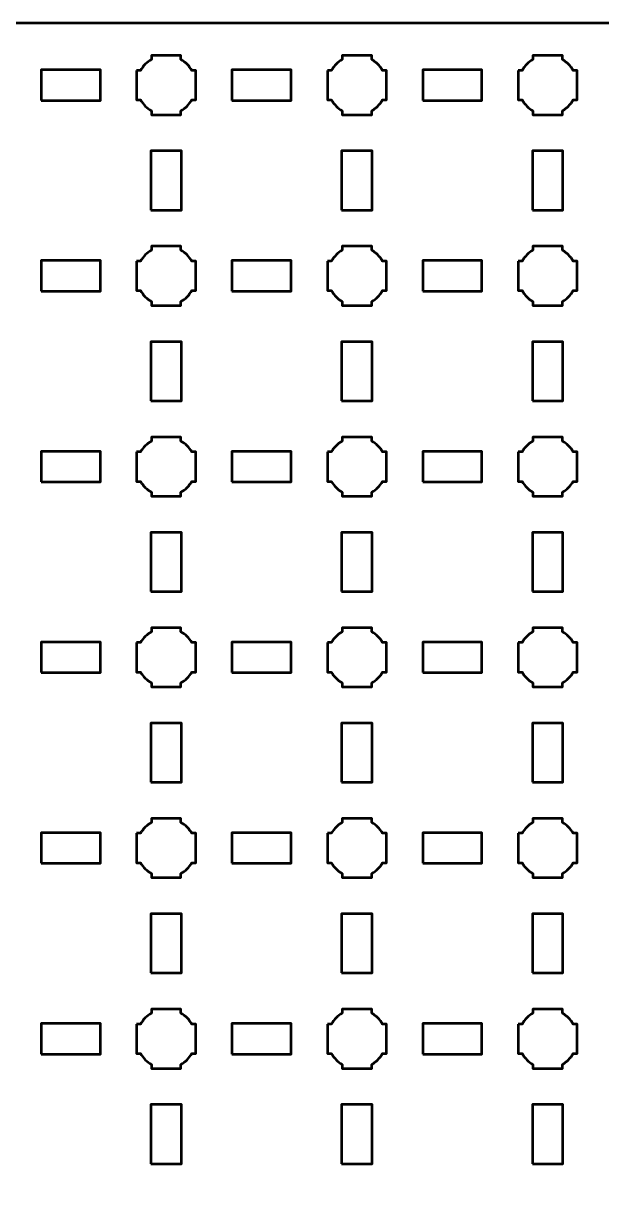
# Model space of a CAD drawing. Header units: centimetres. Extents: x -35.1 to 14.2, y -39.5 to 9.8.
# Drawn here: x 2 to 8.07, y -2.35 to 9.8 of the extents above; entities that cross this region are included whole.
import ezdxf

# ---------------------------------------------------------------- set-up
doc = ezdxf.new("R2010")
doc.units = ezdxf.units.CM
doc.header["$MEASUREMENT"] = 0
doc.layers.add('Layer 1', color=7, linetype='Continuous')

msp = doc.modelspace()

# ---------------------------------------------------------------- linework, layer by layer
at = {"layer": 'Layer 1', "color": 250, "lineweight": 53}
for points in [[(2.19, 8.99), (2.81, 8.99), (2.81, 9.31), (2.19, 9.31), (2.19, 8.99)], [(4.19, 8.99), (4.81, 8.99), (4.81, 9.31), (4.19, 9.31), (4.19, 8.99)], [(6.19, 8.99), (6.81, 8.99), (6.81, 9.31), (6.19, 9.31), (6.19, 8.99)], [(3.34, 7.84), (3.66, 7.84), (3.66, 8.46), (3.34, 8.46), (3.34, 7.84)], [(5.34, 7.84), (5.66, 7.84), (5.66, 8.46), (5.34, 8.46), (5.34, 7.84)], [(7.34, 7.84), (7.66, 7.84), (7.66, 8.46), (7.34, 8.46), (7.34, 7.84)], [(2.19, 6.99), (2.81, 6.99), (2.81, 7.31), (2.19, 7.31), (2.19, 6.99)], [(4.19, 6.99), (4.81, 6.99), (4.81, 7.31), (4.19, 7.31), (4.19, 6.99)], [(6.19, 6.99), (6.81, 6.99), (6.81, 7.31), (6.19, 7.31), (6.19, 6.99)], [(3.34, 5.84), (3.66, 5.84), (3.66, 6.46), (3.34, 6.46), (3.34, 5.84)], [(5.34, 5.84), (5.66, 5.84), (5.66, 6.46), (5.34, 6.46), (5.34, 5.84)], [(7.34, 5.84), (7.66, 5.84), (7.66, 6.46), (7.34, 6.46), (7.34, 5.84)], [(2.19, 4.99), (2.81, 4.99), (2.81, 5.31), (2.19, 5.31), (2.19, 4.99)], [(4.19, 4.99), (4.81, 4.99), (4.81, 5.31), (4.19, 5.31), (4.19, 4.99)], [(6.19, 4.99), (6.81, 4.99), (6.81, 5.31), (6.19, 5.31), (6.19, 4.99)], [(3.34, 3.84), (3.66, 3.84), (3.66, 4.46), (3.34, 4.46), (3.34, 3.84)], [(5.34, 3.84), (5.66, 3.84), (5.66, 4.46), (5.34, 4.46), (5.34, 3.84)], [(7.34, 3.84), (7.66, 3.84), (7.66, 4.46), (7.34, 4.46), (7.34, 3.84)], [(2.19, 2.99), (2.81, 2.99), (2.81, 3.31), (2.19, 3.31), (2.19, 2.99)], [(4.19, 2.99), (4.81, 2.99), (4.81, 3.31), (4.19, 3.31), (4.19, 2.99)], [(6.19, 2.99), (6.81, 2.99), (6.81, 3.31), (6.19, 3.31), (6.19, 2.99)], [(3.34, 1.84), (3.66, 1.84), (3.66, 2.46), (3.34, 2.46), (3.34, 1.84)], [(5.34, 1.84), (5.66, 1.84), (5.66, 2.46), (5.34, 2.46), (5.34, 1.84)], [(7.34, 1.84), (7.66, 1.84), (7.66, 2.46), (7.34, 2.46), (7.34, 1.84)], [(2.19, 0.99), (2.81, 0.99), (2.81, 1.31), (2.19, 1.31), (2.19, 0.99)], [(4.19, 0.99), (4.81, 0.99), (4.81, 1.31), (4.19, 1.31), (4.19, 0.99)], [(6.19, 0.99), (6.81, 0.99), (6.81, 1.31), (6.19, 1.31), (6.19, 0.99)], [(3.34, -0.16), (3.66, -0.16), (3.66, 0.46), (3.34, 0.46), (3.34, -0.16)], [(5.34, -0.16), (5.66, -0.16), (5.66, 0.46), (5.34, 0.46), (5.34, -0.16)], [(7.34, -0.16), (7.66, -0.16), (7.66, 0.46), (7.34, 0.46), (7.34, -0.16)], [(2.19, -1.01), (2.81, -1.01), (2.81, -0.69), (2.19, -0.69), (2.19, -1.01)], [(4.19, -1.01), (4.81, -1.01), (4.81, -0.69), (4.19, -0.69), (4.19, -1.01)], [(6.19, -1.01), (6.81, -1.01), (6.81, -0.69), (6.19, -0.69), (6.19, -1.01)], [(3.34, -2.16), (3.66, -2.16), (3.66, -1.54), (3.34, -1.54), (3.34, -2.16)], [(5.34, -2.16), (5.66, -2.16), (5.66, -1.54), (5.34, -1.54), (5.34, -2.16)], [(7.34, -2.16), (7.66, -2.16), (7.66, -1.54), (7.34, -1.54), (7.34, -2.16)]]:
    msp.add_lwpolyline(points, close=True, dxfattribs=at)
msp.add_open_spline([(-35.15, -39), (-35.15, -39), (-35.15, 9.3), (-35.15, 9.3), (-35.15, 9.3), (-35.15, 9.57609), (-34.92609, 9.8), (-34.65, 9.8), (-34.65, 9.8), (-34.65, 9.8), (13.65, 9.8), (13.65, 9.8), (13.65, 9.8), (13.92609, 9.8), (14.15, 9.57609), (14.15, 9.3), (14.15, 9.3), (14.15, 9.3), (14.15, -39), (14.15, -39), (14.15, -39), (14.15, -39.27609), (13.92609, -39.5), (13.65, -39.5), (13.65, -39.5), (13.65, -39.5), (-34.65, -39.5), (-34.65, -39.5), (-34.65, -39.5), (-34.92609, -39.5), (-35.15, -39.27609), (-35.15, -39)], degree=3, knots=[0, 0, 0, 0, 0.125, 0.125, 0.125, 0.125, 0.25, 0.25, 0.25, 0.25, 0.375, 0.375, 0.375, 0.375, 0.5, 0.5, 0.5, 0.5, 0.625, 0.625, 0.625, 0.625, 0.75, 0.75, 0.75, 0.75, 0.875, 0.875, 0.875, 0.875, 1, 1, 1, 1], dxfattribs=at)
at = {"layer": 'Layer 1', "lineweight": 53}
for points in [[(3.19, 9.305), (3.19, 9.305), (3.23149, 9.305), (3.23149, 9.305), (3.23149, 9.305), (3.25872, 9.35205), (3.29795, 9.39128), (3.345, 9.41851), (3.345, 9.41851), (3.345, 9.41851), (3.345, 9.46), (3.345, 9.46), (3.345, 9.46), (3.345, 9.46), (3.5, 9.46), (3.5, 9.46), (3.5, 9.46), (3.5, 9.46), (3.655, 9.46), (3.655, 9.46), (3.655, 9.46), (3.655, 9.46), (3.655, 9.41851), (3.655, 9.41851), (3.655, 9.41851), (3.70205, 9.39128), (3.74128, 9.35205), (3.76851, 9.305), (3.76851, 9.305), (3.76851, 9.305), (3.81, 9.305), (3.81, 9.305), (3.81, 9.305), (3.81, 9.305), (3.81, 9.15), (3.81, 9.15), (3.81, 9.15), (3.81, 9.15), (3.81, 8.995), (3.81, 8.995), (3.81, 8.995), (3.81, 8.995), (3.76851, 8.995), (3.76851, 8.995), (3.76851, 8.995), (3.74128, 8.94795), (3.70205, 8.90872), (3.655, 8.88149), (3.655, 8.88149), (3.655, 8.88149), (3.655, 8.84), (3.655, 8.84), (3.655, 8.84), (3.655, 8.84), (3.5, 8.84), (3.5, 8.84), (3.5, 8.84), (3.5, 8.84), (3.345, 8.84), (3.345, 8.84), (3.345, 8.84), (3.345, 8.84), (3.345, 8.88149), (3.345, 8.88149), (3.345, 8.88149), (3.29795, 8.90872), (3.25872, 8.94795), (3.23149, 8.995), (3.23149, 8.995), (3.23149, 8.995), (3.19, 8.995), (3.19, 8.995), (3.19, 8.995), (3.19, 8.995), (3.19, 9.15), (3.19, 9.15), (3.19, 9.15), (3.19, 9.15), (3.19, 9.305), (3.19, 9.305)], [(5.19, 9.305), (5.19, 9.305), (5.23149, 9.305), (5.23149, 9.305), (5.23149, 9.305), (5.25872, 9.35205), (5.29795, 9.39128), (5.345, 9.41851), (5.345, 9.41851), (5.345, 9.41851), (5.345, 9.46), (5.345, 9.46), (5.345, 9.46), (5.345, 9.46), (5.5, 9.46), (5.5, 9.46), (5.5, 9.46), (5.5, 9.46), (5.655, 9.46), (5.655, 9.46), (5.655, 9.46), (5.655, 9.46), (5.655, 9.41851), (5.655, 9.41851), (5.655, 9.41851), (5.70205, 9.39128), (5.74128, 9.35205), (5.76851, 9.305), (5.76851, 9.305), (5.76851, 9.305), (5.81, 9.305), (5.81, 9.305), (5.81, 9.305), (5.81, 9.305), (5.81, 9.15), (5.81, 9.15), (5.81, 9.15), (5.81, 9.15), (5.81, 8.995), (5.81, 8.995), (5.81, 8.995), (5.81, 8.995), (5.76851, 8.995), (5.76851, 8.995), (5.76851, 8.995), (5.74128, 8.94795), (5.70205, 8.90872), (5.655, 8.88149), (5.655, 8.88149), (5.655, 8.88149), (5.655, 8.84), (5.655, 8.84), (5.655, 8.84), (5.655, 8.84), (5.5, 8.84), (5.5, 8.84), (5.5, 8.84), (5.5, 8.84), (5.345, 8.84), (5.345, 8.84), (5.345, 8.84), (5.345, 8.84), (5.345, 8.88149), (5.345, 8.88149), (5.345, 8.88149), (5.29795, 8.90872), (5.25872, 8.94795), (5.23149, 8.995), (5.23149, 8.995), (5.23149, 8.995), (5.19, 8.995), (5.19, 8.995), (5.19, 8.995), (5.19, 8.995), (5.19, 9.15), (5.19, 9.15), (5.19, 9.15), (5.19, 9.15), (5.19, 9.305), (5.19, 9.305)], [(7.19, 9.305), (7.19, 9.305), (7.23149, 9.305), (7.23149, 9.305), (7.23149, 9.305), (7.25872, 9.35205), (7.29795, 9.39128), (7.345, 9.41851), (7.345, 9.41851), (7.345, 9.41851), (7.345, 9.46), (7.345, 9.46), (7.345, 9.46), (7.345, 9.46), (7.5, 9.46), (7.5, 9.46), (7.5, 9.46), (7.5, 9.46), (7.655, 9.46), (7.655, 9.46), (7.655, 9.46), (7.655, 9.46), (7.655, 9.41851), (7.655, 9.41851), (7.655, 9.41851), (7.70205, 9.39128), (7.74128, 9.35205), (7.76851, 9.305), (7.76851, 9.305), (7.76851, 9.305), (7.81, 9.305), (7.81, 9.305), (7.81, 9.305), (7.81, 9.305), (7.81, 9.15), (7.81, 9.15), (7.81, 9.15), (7.81, 9.15), (7.81, 8.995), (7.81, 8.995), (7.81, 8.995), (7.81, 8.995), (7.76851, 8.995), (7.76851, 8.995), (7.76851, 8.995), (7.74128, 8.94795), (7.70205, 8.90872), (7.655, 8.88149), (7.655, 8.88149), (7.655, 8.88149), (7.655, 8.84), (7.655, 8.84), (7.655, 8.84), (7.655, 8.84), (7.5, 8.84), (7.5, 8.84), (7.5, 8.84), (7.5, 8.84), (7.345, 8.84), (7.345, 8.84), (7.345, 8.84), (7.345, 8.84), (7.345, 8.88149), (7.345, 8.88149), (7.345, 8.88149), (7.29795, 8.90872), (7.25872, 8.94795), (7.23149, 8.995), (7.23149, 8.995), (7.23149, 8.995), (7.19, 8.995), (7.19, 8.995), (7.19, 8.995), (7.19, 8.995), (7.19, 9.15), (7.19, 9.15), (7.19, 9.15), (7.19, 9.15), (7.19, 9.305), (7.19, 9.305)], [(3.19, 7.305), (3.19, 7.305), (3.23149, 7.305), (3.23149, 7.305), (3.23149, 7.305), (3.25872, 7.35205), (3.29795, 7.39128), (3.345, 7.41851), (3.345, 7.41851), (3.345, 7.41851), (3.345, 7.46), (3.345, 7.46), (3.345, 7.46), (3.345, 7.46), (3.5, 7.46), (3.5, 7.46), (3.5, 7.46), (3.5, 7.46), (3.655, 7.46), (3.655, 7.46), (3.655, 7.46), (3.655, 7.46), (3.655, 7.41851), (3.655, 7.41851), (3.655, 7.41851), (3.70205, 7.39128), (3.74128, 7.35205), (3.76851, 7.305), (3.76851, 7.305), (3.76851, 7.305), (3.81, 7.305), (3.81, 7.305), (3.81, 7.305), (3.81, 7.305), (3.81, 7.15), (3.81, 7.15), (3.81, 7.15), (3.81, 7.15), (3.81, 6.995), (3.81, 6.995), (3.81, 6.995), (3.81, 6.995), (3.76851, 6.995), (3.76851, 6.995), (3.76851, 6.995), (3.74128, 6.94795), (3.70205, 6.90872), (3.655, 6.88149), (3.655, 6.88149), (3.655, 6.88149), (3.655, 6.84), (3.655, 6.84), (3.655, 6.84), (3.655, 6.84), (3.5, 6.84), (3.5, 6.84), (3.5, 6.84), (3.5, 6.84), (3.345, 6.84), (3.345, 6.84), (3.345, 6.84), (3.345, 6.84), (3.345, 6.88149), (3.345, 6.88149), (3.345, 6.88149), (3.29795, 6.90872), (3.25872, 6.94795), (3.23149, 6.995), (3.23149, 6.995), (3.23149, 6.995), (3.19, 6.995), (3.19, 6.995), (3.19, 6.995), (3.19, 6.995), (3.19, 7.15), (3.19, 7.15), (3.19, 7.15), (3.19, 7.15), (3.19, 7.305), (3.19, 7.305)], [(5.19, 7.305), (5.19, 7.305), (5.23149, 7.305), (5.23149, 7.305), (5.23149, 7.305), (5.25872, 7.35205), (5.29795, 7.39128), (5.345, 7.41851), (5.345, 7.41851), (5.345, 7.41851), (5.345, 7.46), (5.345, 7.46), (5.345, 7.46), (5.345, 7.46), (5.5, 7.46), (5.5, 7.46), (5.5, 7.46), (5.5, 7.46), (5.655, 7.46), (5.655, 7.46), (5.655, 7.46), (5.655, 7.46), (5.655, 7.41851), (5.655, 7.41851), (5.655, 7.41851), (5.70205, 7.39128), (5.74128, 7.35205), (5.76851, 7.305), (5.76851, 7.305), (5.76851, 7.305), (5.81, 7.305), (5.81, 7.305), (5.81, 7.305), (5.81, 7.305), (5.81, 7.15), (5.81, 7.15), (5.81, 7.15), (5.81, 7.15), (5.81, 6.995), (5.81, 6.995), (5.81, 6.995), (5.81, 6.995), (5.76851, 6.995), (5.76851, 6.995), (5.76851, 6.995), (5.74128, 6.94795), (5.70205, 6.90872), (5.655, 6.88149), (5.655, 6.88149), (5.655, 6.88149), (5.655, 6.84), (5.655, 6.84), (5.655, 6.84), (5.655, 6.84), (5.5, 6.84), (5.5, 6.84), (5.5, 6.84), (5.5, 6.84), (5.345, 6.84), (5.345, 6.84), (5.345, 6.84), (5.345, 6.84), (5.345, 6.88149), (5.345, 6.88149), (5.345, 6.88149), (5.29795, 6.90872), (5.25872, 6.94795), (5.23149, 6.995), (5.23149, 6.995), (5.23149, 6.995), (5.19, 6.995), (5.19, 6.995), (5.19, 6.995), (5.19, 6.995), (5.19, 7.15), (5.19, 7.15), (5.19, 7.15), (5.19, 7.15), (5.19, 7.305), (5.19, 7.305)], [(7.19, 7.305), (7.19, 7.305), (7.23149, 7.305), (7.23149, 7.305), (7.23149, 7.305), (7.25872, 7.35205), (7.29795, 7.39128), (7.345, 7.41851), (7.345, 7.41851), (7.345, 7.41851), (7.345, 7.46), (7.345, 7.46), (7.345, 7.46), (7.345, 7.46), (7.5, 7.46), (7.5, 7.46), (7.5, 7.46), (7.5, 7.46), (7.655, 7.46), (7.655, 7.46), (7.655, 7.46), (7.655, 7.46), (7.655, 7.41851), (7.655, 7.41851), (7.655, 7.41851), (7.70205, 7.39128), (7.74128, 7.35205), (7.76851, 7.305), (7.76851, 7.305), (7.76851, 7.305), (7.81, 7.305), (7.81, 7.305), (7.81, 7.305), (7.81, 7.305), (7.81, 7.15), (7.81, 7.15), (7.81, 7.15), (7.81, 7.15), (7.81, 6.995), (7.81, 6.995), (7.81, 6.995), (7.81, 6.995), (7.76851, 6.995), (7.76851, 6.995), (7.76851, 6.995), (7.74128, 6.94795), (7.70205, 6.90872), (7.655, 6.88149), (7.655, 6.88149), (7.655, 6.88149), (7.655, 6.84), (7.655, 6.84), (7.655, 6.84), (7.655, 6.84), (7.5, 6.84), (7.5, 6.84), (7.5, 6.84), (7.5, 6.84), (7.345, 6.84), (7.345, 6.84), (7.345, 6.84), (7.345, 6.84), (7.345, 6.88149), (7.345, 6.88149), (7.345, 6.88149), (7.29795, 6.90872), (7.25872, 6.94795), (7.23149, 6.995), (7.23149, 6.995), (7.23149, 6.995), (7.19, 6.995), (7.19, 6.995), (7.19, 6.995), (7.19, 6.995), (7.19, 7.15), (7.19, 7.15), (7.19, 7.15), (7.19, 7.15), (7.19, 7.305), (7.19, 7.305)], [(3.19, 5.305), (3.19, 5.305), (3.23149, 5.305), (3.23149, 5.305), (3.23149, 5.305), (3.25872, 5.35205), (3.29795, 5.39128), (3.345, 5.41851), (3.345, 5.41851), (3.345, 5.41851), (3.345, 5.46), (3.345, 5.46), (3.345, 5.46), (3.345, 5.46), (3.5, 5.46), (3.5, 5.46), (3.5, 5.46), (3.5, 5.46), (3.655, 5.46), (3.655, 5.46), (3.655, 5.46), (3.655, 5.46), (3.655, 5.41851), (3.655, 5.41851), (3.655, 5.41851), (3.70205, 5.39128), (3.74128, 5.35205), (3.76851, 5.305), (3.76851, 5.305), (3.76851, 5.305), (3.81, 5.305), (3.81, 5.305), (3.81, 5.305), (3.81, 5.305), (3.81, 5.15), (3.81, 5.15), (3.81, 5.15), (3.81, 5.15), (3.81, 4.995), (3.81, 4.995), (3.81, 4.995), (3.81, 4.995), (3.76851, 4.995), (3.76851, 4.995), (3.76851, 4.995), (3.74128, 4.94795), (3.70205, 4.90872), (3.655, 4.88149), (3.655, 4.88149), (3.655, 4.88149), (3.655, 4.84), (3.655, 4.84), (3.655, 4.84), (3.655, 4.84), (3.5, 4.84), (3.5, 4.84), (3.5, 4.84), (3.5, 4.84), (3.345, 4.84), (3.345, 4.84), (3.345, 4.84), (3.345, 4.84), (3.345, 4.88149), (3.345, 4.88149), (3.345, 4.88149), (3.29795, 4.90872), (3.25872, 4.94795), (3.23149, 4.995), (3.23149, 4.995), (3.23149, 4.995), (3.19, 4.995), (3.19, 4.995), (3.19, 4.995), (3.19, 4.995), (3.19, 5.15), (3.19, 5.15), (3.19, 5.15), (3.19, 5.15), (3.19, 5.305), (3.19, 5.305)], [(5.19, 5.305), (5.19, 5.305), (5.23149, 5.305), (5.23149, 5.305), (5.23149, 5.305), (5.25872, 5.35205), (5.29795, 5.39128), (5.345, 5.41851), (5.345, 5.41851), (5.345, 5.41851), (5.345, 5.46), (5.345, 5.46), (5.345, 5.46), (5.345, 5.46), (5.5, 5.46), (5.5, 5.46), (5.5, 5.46), (5.5, 5.46), (5.655, 5.46), (5.655, 5.46), (5.655, 5.46), (5.655, 5.46), (5.655, 5.41851), (5.655, 5.41851), (5.655, 5.41851), (5.70205, 5.39128), (5.74128, 5.35205), (5.76851, 5.305), (5.76851, 5.305), (5.76851, 5.305), (5.81, 5.305), (5.81, 5.305), (5.81, 5.305), (5.81, 5.305), (5.81, 5.15), (5.81, 5.15), (5.81, 5.15), (5.81, 5.15), (5.81, 4.995), (5.81, 4.995), (5.81, 4.995), (5.81, 4.995), (5.76851, 4.995), (5.76851, 4.995), (5.76851, 4.995), (5.74128, 4.94795), (5.70205, 4.90872), (5.655, 4.88149), (5.655, 4.88149), (5.655, 4.88149), (5.655, 4.84), (5.655, 4.84), (5.655, 4.84), (5.655, 4.84), (5.5, 4.84), (5.5, 4.84), (5.5, 4.84), (5.5, 4.84), (5.345, 4.84), (5.345, 4.84), (5.345, 4.84), (5.345, 4.84), (5.345, 4.88149), (5.345, 4.88149), (5.345, 4.88149), (5.29795, 4.90872), (5.25872, 4.94795), (5.23149, 4.995), (5.23149, 4.995), (5.23149, 4.995), (5.19, 4.995), (5.19, 4.995), (5.19, 4.995), (5.19, 4.995), (5.19, 5.15), (5.19, 5.15), (5.19, 5.15), (5.19, 5.15), (5.19, 5.305), (5.19, 5.305)], [(7.19, 5.305), (7.19, 5.305), (7.23149, 5.305), (7.23149, 5.305), (7.23149, 5.305), (7.25872, 5.35205), (7.29795, 5.39128), (7.345, 5.41851), (7.345, 5.41851), (7.345, 5.41851), (7.345, 5.46), (7.345, 5.46), (7.345, 5.46), (7.345, 5.46), (7.5, 5.46), (7.5, 5.46), (7.5, 5.46), (7.5, 5.46), (7.655, 5.46), (7.655, 5.46), (7.655, 5.46), (7.655, 5.46), (7.655, 5.41851), (7.655, 5.41851), (7.655, 5.41851), (7.70205, 5.39128), (7.74128, 5.35205), (7.76851, 5.305), (7.76851, 5.305), (7.76851, 5.305), (7.81, 5.305), (7.81, 5.305), (7.81, 5.305), (7.81, 5.305), (7.81, 5.15), (7.81, 5.15), (7.81, 5.15), (7.81, 5.15), (7.81, 4.995), (7.81, 4.995), (7.81, 4.995), (7.81, 4.995), (7.76851, 4.995), (7.76851, 4.995), (7.76851, 4.995), (7.74128, 4.94795), (7.70205, 4.90872), (7.655, 4.88149), (7.655, 4.88149), (7.655, 4.88149), (7.655, 4.84), (7.655, 4.84), (7.655, 4.84), (7.655, 4.84), (7.5, 4.84), (7.5, 4.84), (7.5, 4.84), (7.5, 4.84), (7.345, 4.84), (7.345, 4.84), (7.345, 4.84), (7.345, 4.84), (7.345, 4.88149), (7.345, 4.88149), (7.345, 4.88149), (7.29795, 4.90872), (7.25872, 4.94795), (7.23149, 4.995), (7.23149, 4.995), (7.23149, 4.995), (7.19, 4.995), (7.19, 4.995), (7.19, 4.995), (7.19, 4.995), (7.19, 5.15), (7.19, 5.15), (7.19, 5.15), (7.19, 5.15), (7.19, 5.305), (7.19, 5.305)], [(3.19, 3.305), (3.19, 3.305), (3.23149, 3.305), (3.23149, 3.305), (3.23149, 3.305), (3.25872, 3.35205), (3.29795, 3.39128), (3.345, 3.41851), (3.345, 3.41851), (3.345, 3.41851), (3.345, 3.46), (3.345, 3.46), (3.345, 3.46), (3.345, 3.46), (3.5, 3.46), (3.5, 3.46), (3.5, 3.46), (3.5, 3.46), (3.655, 3.46), (3.655, 3.46), (3.655, 3.46), (3.655, 3.46), (3.655, 3.41851), (3.655, 3.41851), (3.655, 3.41851), (3.70205, 3.39128), (3.74128, 3.35205), (3.76851, 3.305), (3.76851, 3.305), (3.76851, 3.305), (3.81, 3.305), (3.81, 3.305), (3.81, 3.305), (3.81, 3.305), (3.81, 3.15), (3.81, 3.15), (3.81, 3.15), (3.81, 3.15), (3.81, 2.995), (3.81, 2.995), (3.81, 2.995), (3.81, 2.995), (3.76851, 2.995), (3.76851, 2.995), (3.76851, 2.995), (3.74128, 2.94795), (3.70205, 2.90872), (3.655, 2.88149), (3.655, 2.88149), (3.655, 2.88149), (3.655, 2.84), (3.655, 2.84), (3.655, 2.84), (3.655, 2.84), (3.5, 2.84), (3.5, 2.84), (3.5, 2.84), (3.5, 2.84), (3.345, 2.84), (3.345, 2.84), (3.345, 2.84), (3.345, 2.84), (3.345, 2.88149), (3.345, 2.88149), (3.345, 2.88149), (3.29795, 2.90872), (3.25872, 2.94795), (3.23149, 2.995), (3.23149, 2.995), (3.23149, 2.995), (3.19, 2.995), (3.19, 2.995), (3.19, 2.995), (3.19, 2.995), (3.19, 3.15), (3.19, 3.15), (3.19, 3.15), (3.19, 3.15), (3.19, 3.305), (3.19, 3.305)], [(5.19, 3.305), (5.19, 3.305), (5.23149, 3.305), (5.23149, 3.305), (5.23149, 3.305), (5.25872, 3.35205), (5.29795, 3.39128), (5.345, 3.41851), (5.345, 3.41851), (5.345, 3.41851), (5.345, 3.46), (5.345, 3.46), (5.345, 3.46), (5.345, 3.46), (5.5, 3.46), (5.5, 3.46), (5.5, 3.46), (5.5, 3.46), (5.655, 3.46), (5.655, 3.46), (5.655, 3.46), (5.655, 3.46), (5.655, 3.41851), (5.655, 3.41851), (5.655, 3.41851), (5.70205, 3.39128), (5.74128, 3.35205), (5.76851, 3.305), (5.76851, 3.305), (5.76851, 3.305), (5.81, 3.305), (5.81, 3.305), (5.81, 3.305), (5.81, 3.305), (5.81, 3.15), (5.81, 3.15), (5.81, 3.15), (5.81, 3.15), (5.81, 2.995), (5.81, 2.995), (5.81, 2.995), (5.81, 2.995), (5.76851, 2.995), (5.76851, 2.995), (5.76851, 2.995), (5.74128, 2.94795), (5.70205, 2.90872), (5.655, 2.88149), (5.655, 2.88149), (5.655, 2.88149), (5.655, 2.84), (5.655, 2.84), (5.655, 2.84), (5.655, 2.84), (5.5, 2.84), (5.5, 2.84), (5.5, 2.84), (5.5, 2.84), (5.345, 2.84), (5.345, 2.84), (5.345, 2.84), (5.345, 2.84), (5.345, 2.88149), (5.345, 2.88149), (5.345, 2.88149), (5.29795, 2.90872), (5.25872, 2.94795), (5.23149, 2.995), (5.23149, 2.995), (5.23149, 2.995), (5.19, 2.995), (5.19, 2.995), (5.19, 2.995), (5.19, 2.995), (5.19, 3.15), (5.19, 3.15), (5.19, 3.15), (5.19, 3.15), (5.19, 3.305), (5.19, 3.305)], [(7.19, 3.305), (7.19, 3.305), (7.23149, 3.305), (7.23149, 3.305), (7.23149, 3.305), (7.25872, 3.35205), (7.29795, 3.39128), (7.345, 3.41851), (7.345, 3.41851), (7.345, 3.41851), (7.345, 3.46), (7.345, 3.46), (7.345, 3.46), (7.345, 3.46), (7.5, 3.46), (7.5, 3.46), (7.5, 3.46), (7.5, 3.46), (7.655, 3.46), (7.655, 3.46), (7.655, 3.46), (7.655, 3.46), (7.655, 3.41851), (7.655, 3.41851), (7.655, 3.41851), (7.70205, 3.39128), (7.74128, 3.35205), (7.76851, 3.305), (7.76851, 3.305), (7.76851, 3.305), (7.81, 3.305), (7.81, 3.305), (7.81, 3.305), (7.81, 3.305), (7.81, 3.15), (7.81, 3.15), (7.81, 3.15), (7.81, 3.15), (7.81, 2.995), (7.81, 2.995), (7.81, 2.995), (7.81, 2.995), (7.76851, 2.995), (7.76851, 2.995), (7.76851, 2.995), (7.74128, 2.94795), (7.70205, 2.90872), (7.655, 2.88149), (7.655, 2.88149), (7.655, 2.88149), (7.655, 2.84), (7.655, 2.84), (7.655, 2.84), (7.655, 2.84), (7.5, 2.84), (7.5, 2.84), (7.5, 2.84), (7.5, 2.84), (7.345, 2.84), (7.345, 2.84), (7.345, 2.84), (7.345, 2.84), (7.345, 2.88149), (7.345, 2.88149), (7.345, 2.88149), (7.29795, 2.90872), (7.25872, 2.94795), (7.23149, 2.995), (7.23149, 2.995), (7.23149, 2.995), (7.19, 2.995), (7.19, 2.995), (7.19, 2.995), (7.19, 2.995), (7.19, 3.15), (7.19, 3.15), (7.19, 3.15), (7.19, 3.15), (7.19, 3.305), (7.19, 3.305)], [(3.19, 1.305), (3.19, 1.305), (3.23149, 1.305), (3.23149, 1.305), (3.23149, 1.305), (3.25872, 1.35205), (3.29795, 1.39128), (3.345, 1.41851), (3.345, 1.41851), (3.345, 1.41851), (3.345, 1.46), (3.345, 1.46), (3.345, 1.46), (3.345, 1.46), (3.5, 1.46), (3.5, 1.46), (3.5, 1.46), (3.5, 1.46), (3.655, 1.46), (3.655, 1.46), (3.655, 1.46), (3.655, 1.46), (3.655, 1.41851), (3.655, 1.41851), (3.655, 1.41851), (3.70205, 1.39128), (3.74128, 1.35205), (3.76851, 1.305), (3.76851, 1.305), (3.76851, 1.305), (3.81, 1.305), (3.81, 1.305), (3.81, 1.305), (3.81, 1.305), (3.81, 1.15), (3.81, 1.15), (3.81, 1.15), (3.81, 1.15), (3.81, 0.995), (3.81, 0.995), (3.81, 0.995), (3.81, 0.995), (3.76851, 0.995), (3.76851, 0.995), (3.76851, 0.995), (3.74128, 0.94795), (3.70205, 0.90872), (3.655, 0.88149), (3.655, 0.88149), (3.655, 0.88149), (3.655, 0.84), (3.655, 0.84), (3.655, 0.84), (3.655, 0.84), (3.5, 0.84), (3.5, 0.84), (3.5, 0.84), (3.5, 0.84), (3.345, 0.84), (3.345, 0.84), (3.345, 0.84), (3.345, 0.84), (3.345, 0.88149), (3.345, 0.88149), (3.345, 0.88149), (3.29795, 0.90872), (3.25872, 0.94795), (3.23149, 0.995), (3.23149, 0.995), (3.23149, 0.995), (3.19, 0.995), (3.19, 0.995), (3.19, 0.995), (3.19, 0.995), (3.19, 1.15), (3.19, 1.15), (3.19, 1.15), (3.19, 1.15), (3.19, 1.305), (3.19, 1.305)], [(5.19, 1.305), (5.19, 1.305), (5.23149, 1.305), (5.23149, 1.305), (5.23149, 1.305), (5.25872, 1.35205), (5.29795, 1.39128), (5.345, 1.41851), (5.345, 1.41851), (5.345, 1.41851), (5.345, 1.46), (5.345, 1.46), (5.345, 1.46), (5.345, 1.46), (5.5, 1.46), (5.5, 1.46), (5.5, 1.46), (5.5, 1.46), (5.655, 1.46), (5.655, 1.46), (5.655, 1.46), (5.655, 1.46), (5.655, 1.41851), (5.655, 1.41851), (5.655, 1.41851), (5.70205, 1.39128), (5.74128, 1.35205), (5.76851, 1.305), (5.76851, 1.305), (5.76851, 1.305), (5.81, 1.305), (5.81, 1.305), (5.81, 1.305), (5.81, 1.305), (5.81, 1.15), (5.81, 1.15), (5.81, 1.15), (5.81, 1.15), (5.81, 0.995), (5.81, 0.995), (5.81, 0.995), (5.81, 0.995), (5.76851, 0.995), (5.76851, 0.995), (5.76851, 0.995), (5.74128, 0.94795), (5.70205, 0.90872), (5.655, 0.88149), (5.655, 0.88149), (5.655, 0.88149), (5.655, 0.84), (5.655, 0.84), (5.655, 0.84), (5.655, 0.84), (5.5, 0.84), (5.5, 0.84), (5.5, 0.84), (5.5, 0.84), (5.345, 0.84), (5.345, 0.84), (5.345, 0.84), (5.345, 0.84), (5.345, 0.88149), (5.345, 0.88149), (5.345, 0.88149), (5.29795, 0.90872), (5.25872, 0.94795), (5.23149, 0.995), (5.23149, 0.995), (5.23149, 0.995), (5.19, 0.995), (5.19, 0.995), (5.19, 0.995), (5.19, 0.995), (5.19, 1.15), (5.19, 1.15), (5.19, 1.15), (5.19, 1.15), (5.19, 1.305), (5.19, 1.305)], [(7.19, 1.305), (7.19, 1.305), (7.23149, 1.305), (7.23149, 1.305), (7.23149, 1.305), (7.25872, 1.35205), (7.29795, 1.39128), (7.345, 1.41851), (7.345, 1.41851), (7.345, 1.41851), (7.345, 1.46), (7.345, 1.46), (7.345, 1.46), (7.345, 1.46), (7.5, 1.46), (7.5, 1.46), (7.5, 1.46), (7.5, 1.46), (7.655, 1.46), (7.655, 1.46), (7.655, 1.46), (7.655, 1.46), (7.655, 1.41851), (7.655, 1.41851), (7.655, 1.41851), (7.70205, 1.39128), (7.74128, 1.35205), (7.76851, 1.305), (7.76851, 1.305), (7.76851, 1.305), (7.81, 1.305), (7.81, 1.305), (7.81, 1.305), (7.81, 1.305), (7.81, 1.15), (7.81, 1.15), (7.81, 1.15), (7.81, 1.15), (7.81, 0.995), (7.81, 0.995), (7.81, 0.995), (7.81, 0.995), (7.76851, 0.995), (7.76851, 0.995), (7.76851, 0.995), (7.74128, 0.94795), (7.70205, 0.90872), (7.655, 0.88149), (7.655, 0.88149), (7.655, 0.88149), (7.655, 0.84), (7.655, 0.84), (7.655, 0.84), (7.655, 0.84), (7.5, 0.84), (7.5, 0.84), (7.5, 0.84), (7.5, 0.84), (7.345, 0.84), (7.345, 0.84), (7.345, 0.84), (7.345, 0.84), (7.345, 0.88149), (7.345, 0.88149), (7.345, 0.88149), (7.29795, 0.90872), (7.25872, 0.94795), (7.23149, 0.995), (7.23149, 0.995), (7.23149, 0.995), (7.19, 0.995), (7.19, 0.995), (7.19, 0.995), (7.19, 0.995), (7.19, 1.15), (7.19, 1.15), (7.19, 1.15), (7.19, 1.15), (7.19, 1.305), (7.19, 1.305)], [(3.19, -0.695), (3.19, -0.695), (3.23149, -0.695), (3.23149, -0.695), (3.23149, -0.695), (3.25872, -0.64795), (3.29795, -0.60872), (3.345, -0.58149), (3.345, -0.58149), (3.345, -0.58149), (3.345, -0.54), (3.345, -0.54), (3.345, -0.54), (3.345, -0.54), (3.5, -0.54), (3.5, -0.54), (3.5, -0.54), (3.5, -0.54), (3.655, -0.54), (3.655, -0.54), (3.655, -0.54), (3.655, -0.54), (3.655, -0.58149), (3.655, -0.58149), (3.655, -0.58149), (3.70205, -0.60872), (3.74128, -0.64795), (3.76851, -0.695), (3.76851, -0.695), (3.76851, -0.695), (3.81, -0.695), (3.81, -0.695), (3.81, -0.695), (3.81, -0.695), (3.81, -0.85), (3.81, -0.85), (3.81, -0.85), (3.81, -0.85), (3.81, -1.005), (3.81, -1.005), (3.81, -1.005), (3.81, -1.005), (3.76851, -1.005), (3.76851, -1.005), (3.76851, -1.005), (3.74128, -1.05205), (3.70205, -1.09128), (3.655, -1.11851), (3.655, -1.11851), (3.655, -1.11851), (3.655, -1.16), (3.655, -1.16), (3.655, -1.16), (3.655, -1.16), (3.5, -1.16), (3.5, -1.16), (3.5, -1.16), (3.5, -1.16), (3.345, -1.16), (3.345, -1.16), (3.345, -1.16), (3.345, -1.16), (3.345, -1.11851), (3.345, -1.11851), (3.345, -1.11851), (3.29795, -1.09128), (3.25872, -1.05205), (3.23149, -1.005), (3.23149, -1.005), (3.23149, -1.005), (3.19, -1.005), (3.19, -1.005), (3.19, -1.005), (3.19, -1.005), (3.19, -0.85), (3.19, -0.85), (3.19, -0.85), (3.19, -0.85), (3.19, -0.695), (3.19, -0.695)], [(5.19, -0.695), (5.19, -0.695), (5.23149, -0.695), (5.23149, -0.695), (5.23149, -0.695), (5.25872, -0.64795), (5.29795, -0.60872), (5.345, -0.58149), (5.345, -0.58149), (5.345, -0.58149), (5.345, -0.54), (5.345, -0.54), (5.345, -0.54), (5.345, -0.54), (5.5, -0.54), (5.5, -0.54), (5.5, -0.54), (5.5, -0.54), (5.655, -0.54), (5.655, -0.54), (5.655, -0.54), (5.655, -0.54), (5.655, -0.58149), (5.655, -0.58149), (5.655, -0.58149), (5.70205, -0.60872), (5.74128, -0.64795), (5.76851, -0.695), (5.76851, -0.695), (5.76851, -0.695), (5.81, -0.695), (5.81, -0.695), (5.81, -0.695), (5.81, -0.695), (5.81, -0.85), (5.81, -0.85), (5.81, -0.85), (5.81, -0.85), (5.81, -1.005), (5.81, -1.005), (5.81, -1.005), (5.81, -1.005), (5.76851, -1.005), (5.76851, -1.005), (5.76851, -1.005), (5.74128, -1.05205), (5.70205, -1.09128), (5.655, -1.11851), (5.655, -1.11851), (5.655, -1.11851), (5.655, -1.16), (5.655, -1.16), (5.655, -1.16), (5.655, -1.16), (5.5, -1.16), (5.5, -1.16), (5.5, -1.16), (5.5, -1.16), (5.345, -1.16), (5.345, -1.16), (5.345, -1.16), (5.345, -1.16), (5.345, -1.11851), (5.345, -1.11851), (5.345, -1.11851), (5.29795, -1.09128), (5.25872, -1.05205), (5.23149, -1.005), (5.23149, -1.005), (5.23149, -1.005), (5.19, -1.005), (5.19, -1.005), (5.19, -1.005), (5.19, -1.005), (5.19, -0.85), (5.19, -0.85), (5.19, -0.85), (5.19, -0.85), (5.19, -0.695), (5.19, -0.695)], [(7.19, -0.695), (7.19, -0.695), (7.23149, -0.695), (7.23149, -0.695), (7.23149, -0.695), (7.25872, -0.64795), (7.29795, -0.60872), (7.345, -0.58149), (7.345, -0.58149), (7.345, -0.58149), (7.345, -0.54), (7.345, -0.54), (7.345, -0.54), (7.345, -0.54), (7.5, -0.54), (7.5, -0.54), (7.5, -0.54), (7.5, -0.54), (7.655, -0.54), (7.655, -0.54), (7.655, -0.54), (7.655, -0.54), (7.655, -0.58149), (7.655, -0.58149), (7.655, -0.58149), (7.70205, -0.60872), (7.74128, -0.64795), (7.76851, -0.695), (7.76851, -0.695), (7.76851, -0.695), (7.81, -0.695), (7.81, -0.695), (7.81, -0.695), (7.81, -0.695), (7.81, -0.85), (7.81, -0.85), (7.81, -0.85), (7.81, -0.85), (7.81, -1.005), (7.81, -1.005), (7.81, -1.005), (7.81, -1.005), (7.76851, -1.005), (7.76851, -1.005), (7.76851, -1.005), (7.74128, -1.05205), (7.70205, -1.09128), (7.655, -1.11851), (7.655, -1.11851), (7.655, -1.11851), (7.655, -1.16), (7.655, -1.16), (7.655, -1.16), (7.655, -1.16), (7.5, -1.16), (7.5, -1.16), (7.5, -1.16), (7.5, -1.16), (7.345, -1.16), (7.345, -1.16), (7.345, -1.16), (7.345, -1.16), (7.345, -1.11851), (7.345, -1.11851), (7.345, -1.11851), (7.29795, -1.09128), (7.25872, -1.05205), (7.23149, -1.005), (7.23149, -1.005), (7.23149, -1.005), (7.19, -1.005), (7.19, -1.005), (7.19, -1.005), (7.19, -1.005), (7.19, -0.85), (7.19, -0.85), (7.19, -0.85), (7.19, -0.85), (7.19, -0.695), (7.19, -0.695)]]:
    msp.add_open_spline(points, degree=3, knots=[0, 0, 0, 0, 0.05, 0.05, 0.05, 0.05, 0.1, 0.1, 0.1, 0.1, 0.15, 0.15, 0.15, 0.15, 0.2, 0.2, 0.2, 0.2, 0.25, 0.25, 0.25, 0.25, 0.3, 0.3, 0.3, 0.3, 0.35, 0.35, 0.35, 0.35, 0.4, 0.4, 0.4, 0.4, 0.45, 0.45, 0.45, 0.45, 0.5, 0.5, 0.5, 0.5, 0.55, 0.55, 0.55, 0.55, 0.6, 0.6, 0.6, 0.6, 0.65, 0.65, 0.65, 0.65, 0.7, 0.7, 0.7, 0.7, 0.75, 0.75, 0.75, 0.75, 0.8, 0.8, 0.8, 0.8, 0.85, 0.85, 0.85, 0.85, 0.9, 0.9, 0.9, 0.9, 0.95, 0.95, 0.95, 0.95, 1, 1, 1, 1], dxfattribs=at)

doc.saveas('drawing.dxf')
